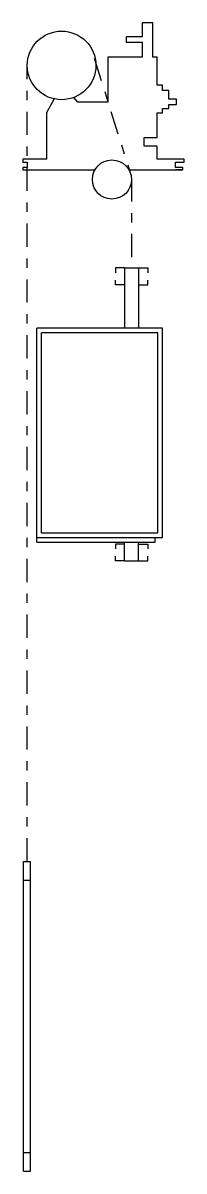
# Model space of a CAD drawing. Extents: x -0.9 to 0.8, y -11.1 to 1.2.
import ezdxf

# ---------------------------------------------------------------- set-up
doc = ezdxf.new("R2010")
doc.units = 0
doc.header["$LTSCALE"] = 0.5
doc.header["$MEASUREMENT"] = 0
doc.linetypes.add('DASHDOT', pattern=[1, 0.5, -0.25, 0, -0.25])
doc.layers.get('0').update_dxf_attribs({"linetype": 'CONTINUOUS'})

msp = doc.modelspace()

# ---------------------------------------------------------------- linework, layer by layer
for p, q in [((0.508, 1.18), (0.393, 1.18)), ((0.393, 1.18), (0.393, 1.03)), ((0.508, 0.812), (0.508, 1.18)), ((0.393, 1.03), (0.22, 1.03)), ((0.22, 1.03), (0.22, 0.973)), ((0.22, 0.973), (0.393, 0.973)), ((0.393, 0.973), (0.393, 0.812)), ((0.393, 0.812), (0.025, 0.812)), ((0.025, 0.812), (0.025, 0.329)), ((0.554, 0.812), (0.508, 0.812)), ((0.554, 0.513), (0.554, 0.812)), ((0.612, 0.513), (0.554, 0.513)), ((0.612, 0.455), (0.612, 0.513)), ((-0.298, 0.329), (-0.34, 0.38)), ((0.681, 0.455), (0.612, 0.455)), ((0.681, 0.363), (0.681, 0.455)), ((-0.552, 0.365), (-0.632, 0.214)), ((-0.125, 0.329), (-0.298, 0.329)), ((0.025, 0.329), (-0.125, 0.329)), ((0.612, 0.214), (0.612, 0.26)), ((0.612, 0.26), (0.681, 0.26)), ((0.761, 0.363), (0.681, 0.363)), ((0.681, 0.26), (0.681, 0.306)), ((0.681, 0.306), (0.761, 0.306)), ((0.761, 0.306), (0.761, 0.363)), ((-0.632, 0.214), (-0.632, -0.281)), ((0.554, -0.051), (0.554, 0.214)), ((0.554, 0.214), (0.612, 0.214)), ((0.416, -0.143), (0.416, -0.051)), ((0.416, -0.051), (0.554, -0.051)), ((0.554, -0.143), (0.416, -0.143)), ((0.554, -0.281), (0.554, -0.143)), ((-0.885, -0.281), (-0.885, -0.315)), ((-0.632, -0.281), (-0.885, -0.281)), ((-0.885, -0.315), (-0.839, -0.315)), ((-0.839, -0.315), (-0.839, -0.373)), ((0.842, -0.281), (0.554, -0.281)), ((0.75, -0.315), (0.842, -0.315)), ((0.75, -0.371), (0.75, -0.315)), ((0.842, -0.315), (0.842, -0.281)), ((-0.839, -0.373), (-0.885, -0.373)), ((-0.885, -0.373), (-0.885, -0.396)), ((-0.885, -0.396), (-0.113, -0.396)), ((0.249, -0.396), (0.831, -0.396)), ((0.831, -0.371), (0.75, -0.371)), ((0.796, -0.396), (0.75, -0.396)), ((0.831, -0.396), (0.796, -0.396)), ((0.831, -0.396), (0.831, -0.371)), ((0.106, -1.451), (0.106, -1.502)), ((0.205, -1.451), (0.106, -1.451)), ((0.205, -1.451), (0.205, -2.096)), ((0.205, -1.451), (0.355, -1.451)), ((0.355, -1.451), (0.355, -2.096)), ((0.355, -1.451), (0.454, -1.451)), ((0.454, -1.451), (0.454, -1.502)), ((0.106, -1.632), (0.106, -1.581)), ((0.454, -1.632), (0.454, -1.581)), ((0.205, -1.632), (0.106, -1.632)), ((0.355, -1.632), (0.454, -1.632)), ((-0.738, -4.396), (-0.738, -2.096)), ((0.612, -2.096), (-0.738, -2.096)), ((-0.688, -4.296), (-0.688, -2.146)), ((0.562, -2.146), (-0.688, -2.146)), ((0.562, -4.296), (0.562, -2.146)), ((0.612, -4.346), (0.612, -2.096)), ((-0.688, -4.296), (0.562, -4.296)), ((-0.738, -4.346), (0.612, -4.346)), ((-0.738, -4.396), (0.531, -4.396)), ((0.106, -4.415), (0.106, -4.467)), ((0.205, -4.415), (0.106, -4.415)), ((0.205, -4.597), (0.205, -4.396)), ((0.355, -4.597), (0.355, -4.396)), ((0.355, -4.415), (0.455, -4.415)), ((0.455, -4.415), (0.455, -4.467)), ((0.531, -4.396), (0.531, -4.346)), ((0.106, -4.597), (0.106, -4.546)), ((0.455, -4.597), (0.455, -4.546)), ((0.205, -4.597), (0.106, -4.597)), ((0.205, -4.597), (0.355, -4.597)), ((0.355, -4.597), (0.455, -4.597)), ((-0.881, -11.148), (-0.881, -7.823)), ((-0.881, -7.823), (-0.805, -7.823)), ((-0.805, -11.148), (-0.805, -7.823)), ((-0.881, -8.023), (-0.805, -8.023)), ((-0.881, -10.948), (-0.805, -10.948)), ((-0.881, -11.148), (-0.805, -11.148))]:
    msp.add_line(p, q)
at = {"linetype": 'DASHDOT'}
for p, q in [((-0.121, 0.802), (0.273, -0.452)), ((-0.84, -7.823), (-0.84, 0.722)), ((0.278, -0.486), (0.278, -1.455))]:
    msp.add_line(p, q, dxfattribs=at)
for centre, radius in [((-0.471, 0.724), 0.368), ((0.069, -0.501), 0.21)]:
    msp.add_circle(centre, radius)

doc.saveas('drawing.dxf')
